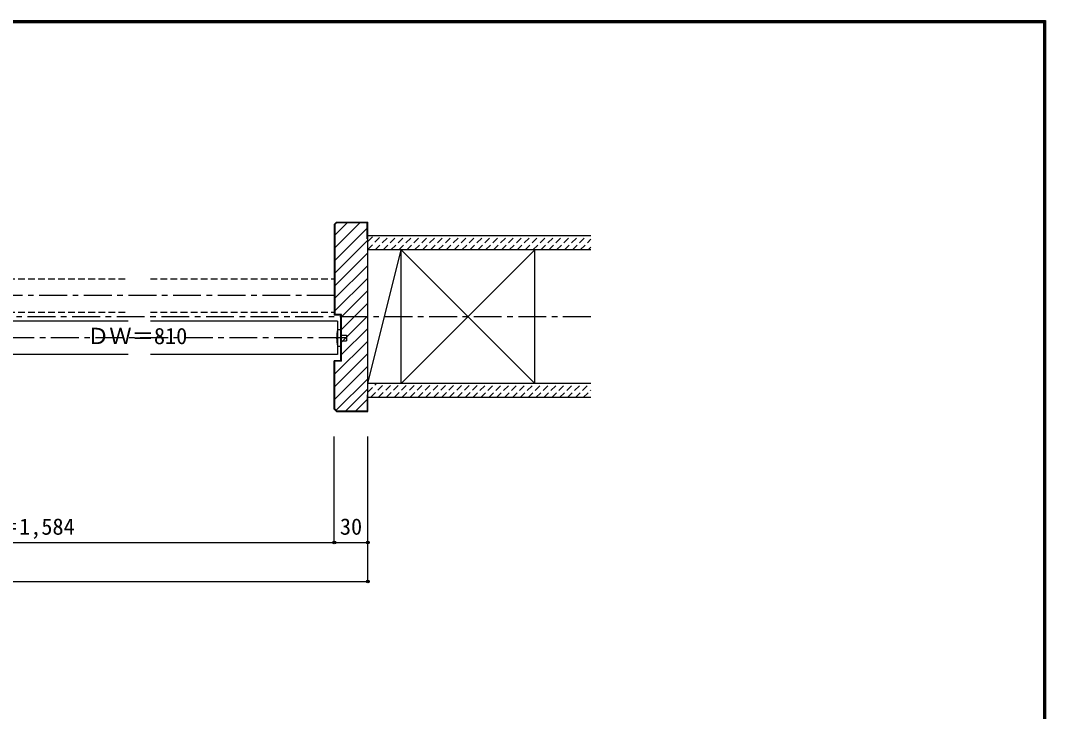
# Model space of a CAD drawing. Units: millimetres at full size, sheet at 1:5; details may follow other scales. Extents: x -973 to 977, y -718 to 696.
# Drawn here: x 58 to 977, y 76 to 696 of the extents above; entities that cross this region are included whole.
import ezdxf
from ezdxf.enums import TextEntityAlignment as Align

# ---------------------------------------------------------------- set-up
doc = ezdxf.new("R2010")
doc.units = ezdxf.units.MM
doc.header["$LTSCALE"] = 5
doc.header["$PDMODE"] = 32
doc.header["$PDSIZE"] = 2.5
doc.linetypes.add('CHAIN1', pattern=[8, 5, -1, 1, -1])
doc.linetypes.add('DASHED1', pattern=[1.8, 1.2, -0.6])
for name, color, linetype in [('0-0_補助線', 4, 'Continuous'), ('0-1_通り芯', 4, 'CHAIN1'), ('0-2_柱', 3, 'Continuous'), ('0-3_仕上げ', 2, 'Continuous'), ('0-4_枠', 3, 'Continuous'), ('0-6_扉', 6, 'Continuous'), ('0-7_金物', 7, 'Continuous'), ('0-B_寸法', 7, 'Continuous'), ('0-C_ハッチ', 4, 'DASHED1'), ('F-1_枠', 6, 'Continuous')]:
    doc.layers.add(name, color=color, linetype=linetype)
doc.styles.add('ＭＳ ゴシック', font='')
doc.styles.get('ＭＳ ゴシック').set_extended_font_data('MS Gothic')

msp = doc.modelspace()

# ---------------------------------------------------------------- linework, layer by layer
at = {"layer": '0-0_補助線'}
msp.add_line((369.135, 192.5), (369.135, 322.5), dxfattribs=at)
at = {"layer": '0-0_補助線', "color": 7}
msp.add_point((369.135, 192.5), dxfattribs=at)
at = {"layer": '0-1_通り芯'}
msp.add_line((569.135, 430), (-565.847, 430), dxfattribs=at)
at = {"layer": '0-2_柱'}
for p, q in [((399.032, 370), (399.032, 490)), ((519.032, 370), (519.032, 490)), ((369.153, 377.5), (369.153, 482.5))]:
    msp.add_line(p, q, dxfattribs=at)
at = {"layer": '0-3_仕上げ'}
for p, q in [((569.135, 502.5), (369.135, 502.5)), ((569.135, 502.5), (369.135, 502.5)), ((569.135, 490), (369.135, 490)), ((569.135, 490), (369.135, 490)), ((569.135, 370), (369.135, 370)), ((569.135, 370), (369.135, 370)), ((569.135, 357.5), (369.135, 357.5)), ((569.135, 357.5), (369.135, 357.5))]:
    msp.add_line(p, q, dxfattribs=at)
at = {"layer": '0-4_枠'}
for p, q in [((339.135, 512.879), (341.256, 515)), ((341.256, 515), (369.135, 515)), ((369.135, 345), (369.135, 515)), ((339.135, 512.879), (339.135, 431.5)), ((339.635, 512.671), (339.635, 432)), ((368.635, 500), (368.635, 514.5)), ((368.635, 500), (369.135, 500)), ((345.635, 432), (339.635, 432)), ((345.635, 390), (345.635, 432)), ((345.135, 431.5), (339.135, 431.5)), ((345.135, 390.5), (345.135, 431.5)), ((345.135, 390.5), (339.135, 390.5)), ((339.135, 347.121), (339.135, 390.5)), ((345.635, 390), (339.635, 390)), ((339.635, 347.328), (339.635, 390)), ((368.635, 360), (368.635, 345.5)), ((368.635, 360), (369.135, 360)), ((339.135, 347.121), (341.256, 345)), ((339.635, 347.328), (341.463, 345.5)), ((341.256, 345), (369.135, 345)), ((341.463, 345.5), (368.635, 345.5))]:
    msp.add_line(p, q, dxfattribs=at)
msp.add_lwpolyline([(339.635, 512.671), (341.464, 514.5), (368.635, 514.5)], dxfattribs=at)
at = {"layer": '0-6_扉', "color": 2, "linetype": 'DASHED1'}
for p, q in [((-16.347, 464), (154.403, 464)), ((174.403, 464), (339.135, 464)), ((339.135, 464), (339.135, 434)), ((-16.347, 434), (154.403, 434)), ((174.403, 434), (339.135, 434))]:
    msp.add_line(p, q, dxfattribs=at)
at = {"layer": '0-6_扉'}
for p, q in [((154.403, 426), (-13.347, 426)), ((342.153, 426), (174.403, 426)), ((342.153, 426), (342.153, 396)), ((154.403, 396), (-13.347, 396)), ((342.153, 396), (174.403, 396))]:
    msp.add_line(p, q, dxfattribs=at)
at = {"layer": '0-7_金物'}
for p, q in [((342.135, 418.5), (345.135, 418.5)), ((345.135, 418.5), (345.135, 403.5)), ((345.135, 413.5), (350.135, 413.5)), ((350.135, 413.5), (350.135, 408.5)), ((345.135, 408.5), (350.135, 408.5)), ((342.135, 403.5), (345.135, 403.5))]:
    msp.add_line(p, q, dxfattribs=at)
msp.add_arc((372.586, 411), 31.361, 166.16371, 193.83632, dxfattribs=at)
at = {"layer": '0-B_寸法'}
for p, q in [((369.135, 370), (399.032, 490)), ((399.032, 370), (519.032, 490)), ((399.032, 490), (519.032, 370))]:
    msp.add_line(p, q, dxfattribs=at)
at = {"layer": '0-B_寸法', "color": 4, "linetype": 'CHAIN1'}
for p, q in [((339.635, 449), (-346.847, 449)), ((350.135, 411), (-336.347, 411))]:
    msp.add_line(p, q, dxfattribs=at)
at = {"layer": '0-B_寸法', "color": 4}
for p, q in [((339.153, 227.5), (339.153, 322.5)), ((369.135, 192.5), (369.135, 322.5)), ((-365.847, 227.5), (369.135, 227.5)), ((-365.847, 192.5), (369.135, 192.5))]:
    msp.add_line(p, q, dxfattribs=at)
at = {"layer": '0-B_寸法'}
for p in [(339.153, 227.5), (369.135, 227.5), (369.135, 192.5)]:
    msp.add_point(p, dxfattribs=at)
at = {"layer": '0-C_ハッチ', "linetype": 'Continuous'}
for p, q in [((350.998, 514.5), (339.635, 503.137)), ((362.311, 514.5), (339.635, 491.823)), ((368.635, 509.51), (339.635, 480.51)), ((368.635, 498.196), (339.635, 469.196)), ((369.135, 487.383), (339.635, 457.882)), ((369.135, 476.069), (339.635, 446.569)), ((369.135, 464.755), (339.635, 435.255)), ((369.135, 453.441), (345.635, 429.941)), ((369.135, 442.127), (345.635, 418.628)), ((369.135, 430.814), (345.635, 407.314)), ((369.135, 419.5), (345.635, 396)), ((369.135, 408.186), (339.635, 378.686)), ((369.135, 396.873), (339.635, 367.373)), ((369.135, 385.559), (339.635, 356.059)), ((369.135, 374.245), (340.927, 346.037)), ((369.135, 365.185), (349.45, 345.5)), ((368.635, 355.624), (358.511, 345.5))]:
    msp.add_line(p, q, dxfattribs=at)
at = {"layer": '0-C_ハッチ'}
for p, q in [((369.153, 490.414), (381.239, 502.5)), ((369.153, 497.485), (374.168, 502.5)), ((369.153, 490.414), (381.239, 502.5)), ((369.153, 497.485), (374.168, 502.5)), ((375.81, 490), (388.31, 502.5)), ((375.81, 490), (388.31, 502.5)), ((382.882, 490), (395.382, 502.5)), ((382.882, 490), (395.382, 502.5)), ((389.953, 490), (402.453, 502.5)), ((389.953, 490), (402.453, 502.5)), ((397.024, 490), (409.524, 502.5)), ((397.024, 490), (409.524, 502.5)), ((404.095, 490), (416.595, 502.5)), ((404.095, 490), (416.595, 502.5)), ((411.166, 490), (423.666, 502.5)), ((411.166, 490), (423.666, 502.5)), ((418.237, 490), (430.737, 502.5)), ((418.237, 490), (430.737, 502.5)), ((425.308, 490), (437.808, 502.5)), ((425.308, 490), (437.808, 502.5)), ((432.379, 490), (444.879, 502.5)), ((432.379, 490), (444.879, 502.5)), ((439.45, 490), (451.95, 502.5)), ((439.45, 490), (451.95, 502.5)), ((446.521, 490), (459.021, 502.5)), ((446.521, 490), (459.021, 502.5)), ((453.592, 490), (466.092, 502.5)), ((453.592, 490), (466.092, 502.5)), ((460.663, 490), (473.163, 502.5)), ((460.663, 490), (473.163, 502.5)), ((467.734, 490), (480.234, 502.5)), ((467.734, 490), (480.234, 502.5)), ((474.805, 490), (487.305, 502.5)), ((474.805, 490), (487.305, 502.5)), ((481.877, 490), (494.377, 502.5)), ((481.877, 490), (494.377, 502.5)), ((488.948, 490), (501.448, 502.5)), ((488.948, 490), (501.448, 502.5)), ((496.019, 490), (508.519, 502.5)), ((496.019, 490), (508.519, 502.5)), ((503.09, 490), (515.59, 502.5)), ((503.09, 490), (515.59, 502.5)), ((510.161, 490), (522.661, 502.5)), ((510.161, 490), (522.661, 502.5)), ((517.232, 490), (529.732, 502.5)), ((517.232, 490), (529.732, 502.5)), ((524.303, 490), (536.803, 502.5)), ((524.303, 490), (536.803, 502.5)), ((531.374, 490), (543.874, 502.5)), ((531.374, 490), (543.874, 502.5)), ((538.445, 490), (550.945, 502.5)), ((538.445, 490), (550.945, 502.5)), ((545.516, 490), (558.016, 502.5)), ((545.516, 490), (558.016, 502.5)), ((552.587, 490), (565.087, 502.5)), ((552.587, 490), (565.087, 502.5)), ((559.658, 490), (569.153, 499.495)), ((559.658, 490), (569.153, 499.495)), ((566.729, 490), (569.153, 492.424)), ((566.729, 490), (569.153, 492.424)), ((369.153, 362.276), (376.877, 370)), ((369.153, 362.276), (376.877, 370)), ((371.769, 357.821), (383.948, 370)), ((371.769, 357.822), (383.948, 370)), ((378.84, 357.821), (391.019, 370)), ((378.84, 357.822), (391.019, 370)), ((385.911, 357.821), (398.09, 370)), ((385.911, 357.822), (398.09, 370)), ((392.982, 357.821), (405.161, 370)), ((392.982, 357.822), (405.161, 370)), ((400.053, 357.821), (412.232, 370)), ((400.053, 357.822), (412.232, 370)), ((407.125, 357.821), (419.303, 370)), ((407.125, 357.822), (419.303, 370)), ((414.196, 357.821), (426.374, 370)), ((414.196, 357.822), (426.374, 370)), ((421.267, 357.821), (433.445, 370)), ((421.267, 357.822), (433.445, 370)), ((428.338, 357.821), (440.516, 370)), ((428.338, 357.822), (440.516, 370)), ((435.409, 357.821), (447.587, 370)), ((435.409, 357.822), (447.587, 370)), ((442.48, 357.821), (454.658, 370)), ((442.48, 357.822), (454.658, 370)), ((449.551, 357.821), (461.729, 370)), ((449.551, 357.822), (461.729, 370)), ((456.622, 357.821), (468.8, 370)), ((456.622, 357.822), (468.8, 370)), ((463.371, 357.5), (475.871, 370)), ((463.371, 357.5), (475.871, 370)), ((470.443, 357.5), (482.943, 370)), ((470.443, 357.5), (482.943, 370)), ((477.514, 357.5), (490.014, 370)), ((477.514, 357.5), (490.014, 370)), ((484.585, 357.5), (497.085, 370)), ((484.585, 357.5), (497.085, 370)), ((491.656, 357.5), (504.156, 370)), ((491.656, 357.5), (504.156, 370)), ((498.727, 357.5), (511.227, 370)), ((498.727, 357.5), (511.227, 370)), ((505.798, 357.5), (518.298, 370)), ((505.798, 357.5), (518.298, 370)), ((512.869, 357.5), (525.369, 370)), ((512.869, 357.5), (525.369, 370)), ((519.94, 357.5), (532.44, 370)), ((519.94, 357.5), (532.44, 370)), ((527.011, 357.5), (539.511, 370)), ((527.011, 357.5), (539.511, 370)), ((534.082, 357.5), (546.582, 370)), ((534.082, 357.5), (546.582, 370)), ((541.153, 357.5), (553.653, 370)), ((541.153, 357.5), (553.653, 370)), ((548.224, 357.5), (560.724, 370)), ((548.224, 357.5), (560.724, 370)), ((555.295, 357.5), (567.795, 370)), ((555.295, 357.5), (567.795, 370)), ((562.366, 357.5), (569.153, 364.287)), ((562.366, 357.5), (569.153, 364.287))]:
    msp.add_line(p, q, dxfattribs=at)
at = {"layer": 'F-1_枠'}
for p, q in [((-973.347, 695.833), (976.653, 695.833)), ((-973.347, 695), (976.653, 695)), ((-973.347, 694.167), (976.653, 694.167)), ((974.986, 695.833), (974.986, -700.833)), ((975.82, 695.833), (975.82, -700.833)), ((976.653, 695.833), (976.653, -700.833))]:
    msp.add_line(p, q, dxfattribs=at)

# ---------------------------------------------------------------- texts
at = {"layer": '0-B_寸法', "style": 'ＭＳ ゴシック'}
for s, p in [('ＤＷ＝810', (117.461, 401)), ('枠内(レール長)＝1,584', (-103.347, 230)), ('30', (344.153, 230))]:
    msp.add_text(s, height=14.66, dxfattribs=at).set_placement(p, align=Align.BOTTOM_LEFT)

doc.saveas('drawing.dxf')
